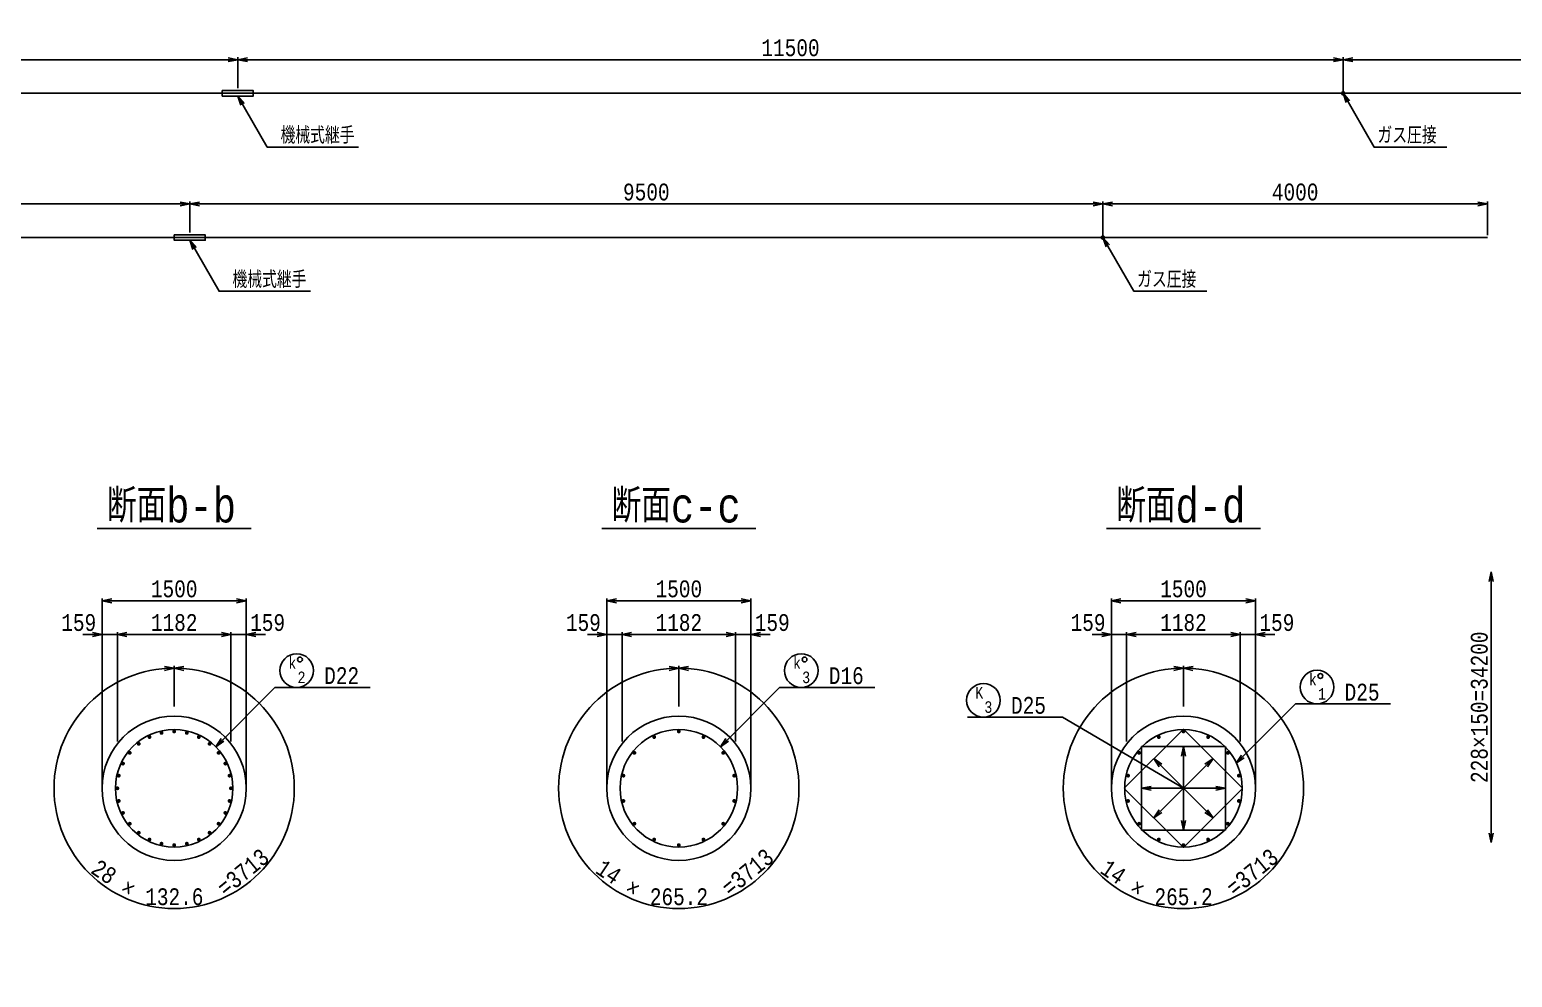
# Model space of a CAD drawing. Extents: x 0 to 42340, y 0 to 30392.
# Drawn here: x 8383 to 23808, y 10348 to 20202 of the extents above; entities that cross this region are included whole.
import ezdxf
from ezdxf.enums import TextEntityAlignment as Align

# ---------------------------------------------------------------- set-up
doc = ezdxf.new("R2010")
doc.units = 0
doc.header["$LTSCALE"] = 300
doc.header["$MEASUREMENT"] = 0
doc.layers.get('0').update_dxf_attribs({"linetype": 'CONTINUOUS'})
doc.layers.get('DEFPOINTS').update_dxf_attribs({"linetype": 'CONTINUOUS'})
for name, color, linetype in [('1002', 1, 'CONTINUOUS'), ('ガス圧接', 4, 'CONTINUOUS'), ('スターラップ', 6, 'CONTINUOUS'), ('主筋', 3, 'CONTINUOUS'), ('引き出し線', 2, 'CONTINUOUS'), ('構造線', 7, 'CONTINUOUS'), ('機械継ぎ手', 4, 'CONTINUOUS'), ('配力筋', 4, 'CONTINUOUS')]:
    doc.layers.add(name, color=color, linetype=linetype)
doc.styles.get("Standard").update_dxf_attribs({"font": 'monotxt.shx', "width": 0.8, "bigfont": 'extfont.shx'})
doc.dimstyles.new('DIMST1_1', dxfattribs={"dimscale": 50, "dimtxt": 4, "dimasz": 2, "dimexe": 0.5, "dimexo": 0.5, "dimgap": 0.09, "dimtad": 0, "dimdec": 0, "dimzin": 0, "dimtxsty": 'STANDARD', "dimblk": 'ARROW_1', "dimblk1": 'ARROW_1', "dimblk2": 'ARROW_1', "dimcen": 1, "dimdle": 3, "dimclrd": 1, "dimclre": 1, "dimclrt": 3, "dimazin": 3, "dimtfac": 1, "dimtdec": 4, "dimtix": 1, "dimtmove": 0, "dimatfit": 3, "dimtvp": 0.7, "dimtolj": 1, "dimtzin": 0})

# ---------------------------------------------------------------- blocks, each defined once
blk = doc.blocks.new('DOT1')
at = {"const_width": 0.5}
blk.add_lwpolyline([(-0.25, 0, 1), (0.25, 0, 1)], format="xyb", close=True, dxfattribs=at)
blk = doc.blocks.new('ARROW_1')
at = {"color": 0}
for p, q in [((0, 0), (-1, 0.2)), ((0, 0), (-1, -0.2)), ((-1, 0), (0, 0))]:
    blk.add_line(p, q, dxfattribs=at)
blk = doc.blocks.new('*D36')
at = {"color": 2, "linetype": 'BYBLOCK'}
for p, q in [((3048, 19565), (3048, 19915)), ((10548, 19593), (10548, 19915)), ((3148, 19890), (10448, 19890))]:
    blk.add_line(p, q, dxfattribs=at)
at = {"layer": 'DEFPOINTS', "color": 0, "linetype": 'BYBLOCK'}
for p in [(10548, 19890), (3048, 19540), (10548, 19568)]:
    blk.add_point(p, dxfattribs=at)
at = {"color": 2, "linetype": 'BYBLOCK', "xscale": 100, "yscale": 100, "zscale": 100, "rotation": 180}
blk.add_blockref('ARROW_1', (3048, 19890), dxfattribs=at)
at = {"color": 2, "linetype": 'BYBLOCK', "xscale": 100, "yscale": 100, "zscale": 100}
blk.add_blockref('ARROW_1', (10548, 19890), dxfattribs=at)
at = {"color": 6, "linetype": 'BYBLOCK', "insert": (6798, 20013), "char_height": 175, "attachment_point": 5}
blk.add_mtext('\\A1;7500', dxfattribs=at)
blk = doc.blocks.new('*D33')
at = {"color": 2, "linetype": 'BYBLOCK'}
for p, q in [((22048, 19565), (22048, 19915)), ((10648, 19890), (21948, 19890))]:
    blk.add_line(p, q, dxfattribs=at)
at = {"layer": 'DEFPOINTS', "color": 0, "linetype": 'BYBLOCK'}
for p in [(22048, 19890), (10548, 19568), (22048, 19540)]:
    blk.add_point(p, dxfattribs=at)
at = {"color": 2, "linetype": 'BYBLOCK', "xscale": 100, "yscale": 100, "zscale": 100, "rotation": 180}
blk.add_blockref('ARROW_1', (10548, 19890), dxfattribs=at)
at = {"color": 2, "linetype": 'BYBLOCK', "xscale": 100, "yscale": 100, "zscale": 100}
blk.add_blockref('ARROW_1', (22048, 19890), dxfattribs=at)
at = {"color": 6, "linetype": 'BYBLOCK', "insert": (16298, 20013), "char_height": 175, "attachment_point": 5}
blk.add_mtext('\\A1;11500', dxfattribs=at)
blk = doc.blocks.new('*D34')
at = {"color": 2, "linetype": 'BYBLOCK'}
for p, q in [((30048, 19593), (30048, 19915)), ((22148, 19890), (29948, 19890))]:
    blk.add_line(p, q, dxfattribs=at)
at = {"layer": 'DEFPOINTS', "color": 0, "linetype": 'BYBLOCK'}
for p in [(30048, 19890), (22048, 19540), (30048, 19568)]:
    blk.add_point(p, dxfattribs=at)
at = {"color": 2, "linetype": 'BYBLOCK', "xscale": 100, "yscale": 100, "zscale": 100, "rotation": 180}
blk.add_blockref('ARROW_1', (22048, 19890), dxfattribs=at)
at = {"color": 2, "linetype": 'BYBLOCK', "xscale": 100, "yscale": 100, "zscale": 100}
blk.add_blockref('ARROW_1', (30048, 19890), dxfattribs=at)
at = {"color": 6, "linetype": 'BYBLOCK', "insert": (26048, 20013), "char_height": 175, "attachment_point": 5}
blk.add_mtext('\\A1;8000', dxfattribs=at)
blk = doc.blocks.new('*D40')
at = {"color": 2, "linetype": 'BYBLOCK'}
for p, q in [((3048, 18065), (3048, 18415)), ((3148, 18390), (9948, 18390)), ((10048, 18093), (10048, 18415))]:
    blk.add_line(p, q, dxfattribs=at)
at = {"layer": 'DEFPOINTS', "color": 0, "linetype": 'BYBLOCK'}
for p in [(10048, 18390), (10048, 18068), (3048, 18040)]:
    blk.add_point(p, dxfattribs=at)
at = {"color": 2, "linetype": 'BYBLOCK', "xscale": 100, "yscale": 100, "zscale": 100, "rotation": 180}
blk.add_blockref('ARROW_1', (3048, 18390), dxfattribs=at)
at = {"color": 2, "linetype": 'BYBLOCK', "xscale": 100, "yscale": 100, "zscale": 100}
blk.add_blockref('ARROW_1', (10048, 18390), dxfattribs=at)
at = {"color": 6, "linetype": 'BYBLOCK', "insert": (6548, 18513), "char_height": 175, "attachment_point": 5}
blk.add_mtext('\\A1;7000', dxfattribs=at)
blk = doc.blocks.new('*D42')
at = {"color": 2, "linetype": 'BYBLOCK'}
for p, q in [((4362, 12338), (4362, 14288)), ((4462, 14263), (5762, 14263)), ((5862, 12338), (5862, 14288))]:
    blk.add_line(p, q, dxfattribs=at)
at = {"layer": 'DEFPOINTS', "color": 0, "linetype": 'BYBLOCK'}
for p in [(5862, 14263), (4362, 12313), (5862, 12313)]:
    blk.add_point(p, dxfattribs=at)
at = {"color": 2, "linetype": 'BYBLOCK', "xscale": 100, "yscale": 100, "zscale": 100, "rotation": 180}
blk.add_blockref('ARROW_1', (4362, 14263), dxfattribs=at)
at = {"color": 2, "linetype": 'BYBLOCK', "xscale": 100, "yscale": 100, "zscale": 100}
blk.add_blockref('ARROW_1', (5862, 14263), dxfattribs=at)
at = {"color": 6, "linetype": 'BYBLOCK', "insert": (5112, 14386), "char_height": 175, "attachment_point": 5}
blk.add_mtext('\\A1;1500', dxfattribs=at)
blk = doc.blocks.new('*D43')
at = {"color": 2, "linetype": 'BYBLOCK'}
for p, q in [((4262, 13913), (4162, 13913)), ((4362, 12338), (4362, 13938)), ((4362, 13913), (4521, 13913)), ((4362, 13913), (4521, 13913)), ((4521, 12800), (4521, 13938)), ((4621, 13913), (4721, 13913))]:
    blk.add_line(p, q, dxfattribs=at)
at = {"layer": 'DEFPOINTS', "color": 0, "linetype": 'BYBLOCK'}
for p in [(4521, 13913), (4521, 12775), (4362, 12313)]:
    blk.add_point(p, dxfattribs=at)
at = {"color": 2, "linetype": 'BYBLOCK', "xscale": 100, "yscale": 100, "zscale": 100}
blk.add_blockref('ARROW_1', (4362, 13913), dxfattribs=at)
at = {"color": 2, "linetype": 'BYBLOCK', "xscale": 100, "yscale": 100, "zscale": 100, "rotation": 180}
blk.add_blockref('ARROW_1', (4521, 13913), dxfattribs=at)
at = {"color": 6, "linetype": 'BYBLOCK', "insert": (4119, 14036), "char_height": 175, "attachment_point": 5}
blk.add_mtext('\\A1;159', dxfattribs=at)
blk = doc.blocks.new('*D45')
at = {"color": 2, "linetype": 'BYBLOCK'}
for p, q in [((5603, 13913), (5503, 13913)), ((5703, 13913), (5862, 13913)), ((5703, 13913), (5862, 13913)), ((5862, 12338), (5862, 13938)), ((5962, 13913), (6062, 13913))]:
    blk.add_line(p, q, dxfattribs=at)
at = {"layer": 'DEFPOINTS', "color": 0, "linetype": 'BYBLOCK'}
for p in [(5862, 13913), (5703, 12775), (5862, 12313)]:
    blk.add_point(p, dxfattribs=at)
at = {"color": 2, "linetype": 'BYBLOCK', "xscale": 100, "yscale": 100, "zscale": 100}
blk.add_blockref('ARROW_1', (5703, 13913), dxfattribs=at)
at = {"color": 2, "linetype": 'BYBLOCK', "xscale": 100, "yscale": 100, "zscale": 100, "rotation": 180}
blk.add_blockref('ARROW_1', (5862, 13913), dxfattribs=at)
at = {"color": 6, "linetype": 'BYBLOCK', "insert": (6084, 14036), "char_height": 175, "attachment_point": 5}
blk.add_mtext('\\A1;159', dxfattribs=at)
blk = doc.blocks.new('*D44')
at = {"color": 2, "linetype": 'BYBLOCK'}
for p, q in [((4621, 13913), (5603, 13913)), ((5703, 12800), (5703, 13938))]:
    blk.add_line(p, q, dxfattribs=at)
at = {"layer": 'DEFPOINTS', "color": 0, "linetype": 'BYBLOCK'}
for p in [(5703, 13913), (4521, 12775), (5703, 12775)]:
    blk.add_point(p, dxfattribs=at)
at = {"color": 2, "linetype": 'BYBLOCK', "xscale": 100, "yscale": 100, "zscale": 100, "rotation": 180}
blk.add_blockref('ARROW_1', (4521, 13913), dxfattribs=at)
at = {"color": 2, "linetype": 'BYBLOCK', "xscale": 100, "yscale": 100, "zscale": 100}
blk.add_blockref('ARROW_1', (5703, 13913), dxfattribs=at)
at = {"color": 6, "linetype": 'BYBLOCK', "insert": (5112, 14036), "char_height": 175, "attachment_point": 5}
blk.add_mtext('\\A1;1182', dxfattribs=at)
blk = doc.blocks.new('*D47')
at = {"color": 2, "linetype": 'BYBLOCK'}
for p, q in [((4362, 12338), (4362, 14288)), ((4462, 14263), (5762, 14263)), ((5862, 12338), (5862, 14288))]:
    blk.add_line(p, q, dxfattribs=at)
at = {"layer": 'DEFPOINTS', "color": 0, "linetype": 'BYBLOCK'}
for p in [(5862, 14263), (4362, 12313), (5862, 12313)]:
    blk.add_point(p, dxfattribs=at)
at = {"color": 2, "linetype": 'BYBLOCK', "xscale": 100, "yscale": 100, "zscale": 100, "rotation": 180}
blk.add_blockref('ARROW_1', (4362, 14263), dxfattribs=at)
at = {"color": 2, "linetype": 'BYBLOCK', "xscale": 100, "yscale": 100, "zscale": 100}
blk.add_blockref('ARROW_1', (5862, 14263), dxfattribs=at)
at = {"color": 6, "linetype": 'BYBLOCK', "insert": (5112, 14386), "char_height": 175, "attachment_point": 5}
blk.add_mtext('\\A1;1500', dxfattribs=at)
blk = doc.blocks.new('*D48')
at = {"color": 2, "linetype": 'BYBLOCK'}
for p, q in [((4262, 13913), (4162, 13913)), ((4362, 12338), (4362, 13938)), ((4362, 13913), (4521, 13913)), ((4362, 13913), (4521, 13913)), ((4521, 12800), (4521, 13938)), ((4621, 13913), (4721, 13913))]:
    blk.add_line(p, q, dxfattribs=at)
at = {"layer": 'DEFPOINTS', "color": 0, "linetype": 'BYBLOCK'}
for p in [(4521, 13913), (4521, 12775), (4362, 12313)]:
    blk.add_point(p, dxfattribs=at)
at = {"color": 2, "linetype": 'BYBLOCK', "xscale": 100, "yscale": 100, "zscale": 100}
blk.add_blockref('ARROW_1', (4362, 13913), dxfattribs=at)
at = {"color": 2, "linetype": 'BYBLOCK', "xscale": 100, "yscale": 100, "zscale": 100, "rotation": 180}
blk.add_blockref('ARROW_1', (4521, 13913), dxfattribs=at)
at = {"color": 6, "linetype": 'BYBLOCK', "insert": (4119, 14036), "char_height": 175, "attachment_point": 5}
blk.add_mtext('\\A1;159', dxfattribs=at)
blk = doc.blocks.new('*D50')
at = {"color": 2, "linetype": 'BYBLOCK'}
for p, q in [((5603, 13913), (5503, 13913)), ((5703, 13913), (5862, 13913)), ((5703, 13913), (5862, 13913)), ((5862, 12338), (5862, 13938)), ((5962, 13913), (6062, 13913))]:
    blk.add_line(p, q, dxfattribs=at)
at = {"layer": 'DEFPOINTS', "color": 0, "linetype": 'BYBLOCK'}
for p in [(5862, 13913), (5703, 12775), (5862, 12313)]:
    blk.add_point(p, dxfattribs=at)
at = {"color": 2, "linetype": 'BYBLOCK', "xscale": 100, "yscale": 100, "zscale": 100}
blk.add_blockref('ARROW_1', (5703, 13913), dxfattribs=at)
at = {"color": 2, "linetype": 'BYBLOCK', "xscale": 100, "yscale": 100, "zscale": 100, "rotation": 180}
blk.add_blockref('ARROW_1', (5862, 13913), dxfattribs=at)
at = {"color": 6, "linetype": 'BYBLOCK', "insert": (6084, 14036), "char_height": 175, "attachment_point": 5}
blk.add_mtext('\\A1;159', dxfattribs=at)
blk = doc.blocks.new('*D49')
at = {"color": 2, "linetype": 'BYBLOCK'}
for p, q in [((4621, 13913), (5603, 13913)), ((5703, 12800), (5703, 13938))]:
    blk.add_line(p, q, dxfattribs=at)
at = {"layer": 'DEFPOINTS', "color": 0, "linetype": 'BYBLOCK'}
for p in [(5703, 13913), (4521, 12775), (5703, 12775)]:
    blk.add_point(p, dxfattribs=at)
at = {"color": 2, "linetype": 'BYBLOCK', "xscale": 100, "yscale": 100, "zscale": 100, "rotation": 180}
blk.add_blockref('ARROW_1', (4521, 13913), dxfattribs=at)
at = {"color": 2, "linetype": 'BYBLOCK', "xscale": 100, "yscale": 100, "zscale": 100}
blk.add_blockref('ARROW_1', (5703, 13913), dxfattribs=at)
at = {"color": 6, "linetype": 'BYBLOCK', "insert": (5112, 14036), "char_height": 175, "attachment_point": 5}
blk.add_mtext('\\A1;1182', dxfattribs=at)
blk = doc.blocks.new('*D52')
at = {"color": 2, "linetype": 'BYBLOCK'}
for p, q in [((4362, 12338), (4362, 14288)), ((4462, 14263), (5762, 14263)), ((5862, 12338), (5862, 14288))]:
    blk.add_line(p, q, dxfattribs=at)
at = {"layer": 'DEFPOINTS', "color": 0, "linetype": 'BYBLOCK'}
for p in [(5862, 14263), (4362, 12313), (5862, 12313)]:
    blk.add_point(p, dxfattribs=at)
at = {"color": 2, "linetype": 'BYBLOCK', "xscale": 100, "yscale": 100, "zscale": 100, "rotation": 180}
blk.add_blockref('ARROW_1', (4362, 14263), dxfattribs=at)
at = {"color": 2, "linetype": 'BYBLOCK', "xscale": 100, "yscale": 100, "zscale": 100}
blk.add_blockref('ARROW_1', (5862, 14263), dxfattribs=at)
at = {"color": 6, "linetype": 'BYBLOCK', "insert": (5112, 14386), "char_height": 175, "attachment_point": 5}
blk.add_mtext('\\A1;1500', dxfattribs=at)
blk = doc.blocks.new('*D53')
at = {"color": 2, "linetype": 'BYBLOCK'}
for p, q in [((4262, 13913), (4162, 13913)), ((4362, 12338), (4362, 13938)), ((4362, 13913), (4521, 13913)), ((4362, 13913), (4521, 13913)), ((4521, 12800), (4521, 13938)), ((4621, 13913), (4721, 13913))]:
    blk.add_line(p, q, dxfattribs=at)
at = {"layer": 'DEFPOINTS', "color": 0, "linetype": 'BYBLOCK'}
for p in [(4521, 13913), (4521, 12775), (4362, 12313)]:
    blk.add_point(p, dxfattribs=at)
at = {"color": 2, "linetype": 'BYBLOCK', "xscale": 100, "yscale": 100, "zscale": 100}
blk.add_blockref('ARROW_1', (4362, 13913), dxfattribs=at)
at = {"color": 2, "linetype": 'BYBLOCK', "xscale": 100, "yscale": 100, "zscale": 100, "rotation": 180}
blk.add_blockref('ARROW_1', (4521, 13913), dxfattribs=at)
at = {"color": 6, "linetype": 'BYBLOCK', "insert": (4119, 14036), "char_height": 175, "attachment_point": 5}
blk.add_mtext('\\A1;159', dxfattribs=at)
blk = doc.blocks.new('*D55')
at = {"color": 2, "linetype": 'BYBLOCK'}
for p, q in [((5603, 13913), (5503, 13913)), ((5703, 13913), (5862, 13913)), ((5703, 13913), (5862, 13913)), ((5862, 12338), (5862, 13938)), ((5962, 13913), (6062, 13913))]:
    blk.add_line(p, q, dxfattribs=at)
at = {"layer": 'DEFPOINTS', "color": 0, "linetype": 'BYBLOCK'}
for p in [(5862, 13913), (5703, 12775), (5862, 12313)]:
    blk.add_point(p, dxfattribs=at)
at = {"color": 2, "linetype": 'BYBLOCK', "xscale": 100, "yscale": 100, "zscale": 100}
blk.add_blockref('ARROW_1', (5703, 13913), dxfattribs=at)
at = {"color": 2, "linetype": 'BYBLOCK', "xscale": 100, "yscale": 100, "zscale": 100, "rotation": 180}
blk.add_blockref('ARROW_1', (5862, 13913), dxfattribs=at)
at = {"color": 6, "linetype": 'BYBLOCK', "insert": (6084, 14036), "char_height": 175, "attachment_point": 5}
blk.add_mtext('\\A1;159', dxfattribs=at)
blk = doc.blocks.new('*D54')
at = {"color": 2, "linetype": 'BYBLOCK'}
for p, q in [((4621, 13913), (5603, 13913)), ((5703, 12800), (5703, 13938))]:
    blk.add_line(p, q, dxfattribs=at)
at = {"layer": 'DEFPOINTS', "color": 0, "linetype": 'BYBLOCK'}
for p in [(5703, 13913), (4521, 12775), (5703, 12775)]:
    blk.add_point(p, dxfattribs=at)
at = {"color": 2, "linetype": 'BYBLOCK', "xscale": 100, "yscale": 100, "zscale": 100, "rotation": 180}
blk.add_blockref('ARROW_1', (4521, 13913), dxfattribs=at)
at = {"color": 2, "linetype": 'BYBLOCK', "xscale": 100, "yscale": 100, "zscale": 100}
blk.add_blockref('ARROW_1', (5703, 13913), dxfattribs=at)
at = {"color": 6, "linetype": 'BYBLOCK', "insert": (5112, 14036), "char_height": 175, "attachment_point": 5}
blk.add_mtext('\\A1;1182', dxfattribs=at)
blk = doc.blocks.new('*D60')
at = {"color": 2, "linetype": 'BYBLOCK'}
for p, q in [((24940, 10244), (24940, 12859)), ((30878, 8340), (30878, 7415)), ((29007, 7440), (30778, 7440))]:
    blk.add_line(p, q, dxfattribs=at)
at = {"layer": 'DEFPOINTS', "color": 0, "linetype": 'BYBLOCK'}
for p in [(24940, 12959), (24940, 12959), (24940, 10144), (28907, 8716), (30878, 8365), (30878, 7440)]:
    blk.add_point(p, dxfattribs=at)
at = {"color": 2, "linetype": 'BYBLOCK', "xscale": 100, "yscale": 100, "zscale": 100}
for p, rotation in [((24940, 12959), 90), ((24940, 10144), 270), ((28907, 7440), 180)]:
    blk.add_blockref('ARROW_1', p, dxfattribs=dict(at, rotation=rotation))
blk.add_blockref('ARROW_1', (30878, 7440), dxfattribs=at)
at = {"color": 6, "linetype": 'BYBLOCK', "insert": (24817, 11552), "char_height": 175, "attachment_point": 5, "rotation": 90}
blk.add_mtext('\\A1;228×150=34200', dxfattribs=at)
at = {"color": 6, "linetype": 'BYBLOCK', "insert": (29892, 7563), "char_height": 175, "attachment_point": 5}
blk.add_mtext('\\A1;1182', dxfattribs=at)
blk = doc.blocks.new('*D67')
at = {"color": 2, "linetype": 'BYBLOCK'}
for p, q in [((28802, 13439), (26267, 13439)), ((26292, 12205), (26292, 13339)), ((24861, 6860), (24761, 6860)), ((24961, 6402), (24961, 6885)), ((24961, 6860), (25061, 6860)), ((25061, 5402), (25061, 6885)), ((25161, 6860), (25261, 6860))]:
    blk.add_line(p, q, dxfattribs=at)
at = {"layer": 'DEFPOINTS', "color": 0, "linetype": 'BYBLOCK'}
for p in [(26292, 13439), (28827, 13439), (28827, 12105), (25061, 6860), (24961, 6377), (25061, 5377)]:
    blk.add_point(p, dxfattribs=at)
at = {"color": 2, "linetype": 'BYBLOCK', "xscale": 100, "yscale": 100, "zscale": 100}
for p, rotation in [((26292, 13439), 90), ((26292, 12105), 270), ((25061, 6860), 180)]:
    blk.add_blockref('ARROW_1', p, dxfattribs=dict(at, rotation=rotation))
blk.add_blockref('ARROW_1', (24961, 6860), dxfattribs=at)
at = {"color": 6, "linetype": 'BYBLOCK', "insert": (26169, 12772), "char_height": 175, "attachment_point": 5, "rotation": 90}
blk.add_mtext('\\A1;4 x 200 ', dxfattribs=at)
at = {"color": 6, "linetype": 'BYBLOCK', "insert": (25011, 6982), "char_height": 175, "attachment_point": 5}
blk.add_mtext('\\A1;12', dxfattribs=at)
blk = doc.blocks.new('*D79')
at = {"color": 2, "linetype": 'BYBLOCK'}
for p, q in [((10148, 18390), (19448, 18390)), ((19548, 18065), (19548, 18415)), ((26375, 4718), (26375, 3723)), ((24375, 3748), (26275, 3748))]:
    blk.add_line(p, q, dxfattribs=at)
at = {"layer": 'DEFPOINTS', "color": 0, "linetype": 'BYBLOCK'}
for p in [(10048, 18390), (19548, 18390), (19548, 18040), (24275, 4743), (26375, 4743), (26375, 3748)]:
    blk.add_point(p, dxfattribs=at)
at = {"color": 2, "linetype": 'BYBLOCK', "xscale": 100, "yscale": 100, "zscale": 100, "rotation": 180}
for p in [(10048, 18390), (24275, 3748)]:
    blk.add_blockref('ARROW_1', p, dxfattribs=at)
at = {"color": 2, "linetype": 'BYBLOCK', "xscale": 100, "yscale": 100, "zscale": 100}
for p in [(19548, 18390), (26375, 3748)]:
    blk.add_blockref('ARROW_1', p, dxfattribs=at)
at = {"color": 6, "linetype": 'BYBLOCK', "char_height": 175, "attachment_point": 5}
for s, insert in [('\\A1;9500', (14798, 18513)), ('\\A1;L', (25325, 3870))]:
    blk.add_mtext(s, dxfattribs=dict(at, insert=insert))
blk = doc.blocks.new('*D80')
at = {"color": 2, "linetype": 'BYBLOCK'}
for p, q in [((19648, 18390), (23448, 18390)), ((23548, 18065), (23548, 18415)), ((26575, 4793), (26575, 3723)), ((26275, 3748), (26175, 3748)), ((26375, 3748), (26575, 3748)), ((26675, 3748), (26775, 3748))]:
    blk.add_line(p, q, dxfattribs=at)
at = {"layer": 'DEFPOINTS', "color": 0, "linetype": 'BYBLOCK'}
for p in [(23548, 18390), (19548, 18040), (23548, 18040), (26575, 4818), (26375, 4743), (26575, 3748)]:
    blk.add_point(p, dxfattribs=at)
at = {"color": 2, "linetype": 'BYBLOCK', "xscale": 100, "yscale": 100, "zscale": 100, "rotation": 180}
for p in [(19548, 18390), (26575, 3748)]:
    blk.add_blockref('ARROW_1', p, dxfattribs=at)
at = {"color": 2, "linetype": 'BYBLOCK', "xscale": 100, "yscale": 100, "zscale": 100}
for p in [(23548, 18390), (26375, 3748)]:
    blk.add_blockref('ARROW_1', p, dxfattribs=at)
at = {"color": 6, "linetype": 'BYBLOCK', "char_height": 175, "attachment_point": 5}
for s, insert in [('\\A1;4000', (21548, 18513)), ('\\A1;20', (26475, 3870))]:
    blk.add_mtext(s, dxfattribs=dict(at, insert=insert))
blk = doc.blocks.new('*D91')
at = {"color": 2, "linetype": 'BYBLOCK'}
for p, q in [((9558, 24175), (9558, 21675)), ((5158, 21700), (9458, 21700)), ((33983, 10719), (33983, 10369)), ((33833, 10394), (33883, 10394))]:
    blk.add_line(p, q, dxfattribs=at)
at = {"layer": 'DEFPOINTS', "color": 0, "linetype": 'BYBLOCK'}
for p in [(9558, 24200), (5058, 21700), (9558, 21700), (33733, 10744), (33983, 10744), (33983, 10394)]:
    blk.add_point(p, dxfattribs=at)
at = {"color": 2, "linetype": 'BYBLOCK', "xscale": 100, "yscale": 100, "zscale": 100, "rotation": 180}
for p in [(5058, 21700), (33733, 10394)]:
    blk.add_blockref('ARROW_1', p, dxfattribs=at)
at = {"color": 2, "linetype": 'BYBLOCK', "xscale": 100, "yscale": 100, "zscale": 100}
for p in [(9558, 21700), (33983, 10394)]:
    blk.add_blockref('ARROW_1', p, dxfattribs=at)
at = {"color": 6, "linetype": 'BYBLOCK', "char_height": 175, "attachment_point": 5}
for s, insert in [('\\A1;4500', (7308, 21822)), ('\\A1;50', (33858, 10517))]:
    blk.add_mtext(s, dxfattribs=dict(at, insert=insert))
blk = doc.blocks.new('*D92')
at = {"color": 2, "linetype": 'BYBLOCK'}
for p, q in [((33558, 24175), (33558, 21675)), ((9658, 21700), (33458, 21700)), ((33233, 11044), (32158, 11044)), ((32183, 10844), (32183, 10944)), ((32508, 10744), (32158, 10744))]:
    blk.add_line(p, q, dxfattribs=at)
at = {"layer": 'DEFPOINTS', "color": 0, "linetype": 'BYBLOCK'}
for p in [(9558, 24200), (33558, 24200), (33558, 21700), (32183, 11044), (33258, 11044), (32533, 10744)]:
    blk.add_point(p, dxfattribs=at)
at = {"color": 2, "linetype": 'BYBLOCK', "xscale": 100, "yscale": 100, "zscale": 100}
for p, rotation in [((9558, 21700), 180), ((32183, 11044), 90), ((32183, 10744), 270)]:
    blk.add_blockref('ARROW_1', p, dxfattribs=dict(at, rotation=rotation))
blk.add_blockref('ARROW_1', (33558, 21700), dxfattribs=at)
at = {"color": 6, "linetype": 'BYBLOCK', "insert": (21558, 21822), "char_height": 175, "attachment_point": 5}
blk.add_mtext('\\A1;4 x 6000 = 24 000', dxfattribs=at)
at = {"color": 6, "linetype": 'BYBLOCK', "insert": (32061, 10894), "char_height": 175, "attachment_point": 5, "rotation": 90}
blk.add_mtext('\\A1;60', dxfattribs=at)

msp = doc.modelspace()

# ---------------------------------------------------------------- linework, layer by layer
at = {"color": 4, "linetype": 'CONTINUOUS'}
for p, q in [((10686.1, 15013.5), (9086.1, 15013.5)), ((15936.1, 15013.5), (14336.1, 15013.5)), ((21186.1, 15013.5), (19586.1, 15013.5))]:
    msp.add_line(p, q, dxfattribs=at)
at = {"layer": '1002', "color": 2}
for p, q in [((9886.1, 13163.5), (9886.1, 13588.5)), ((15136.1, 13163.5), (15136.1, 13588.5)), ((20386.1, 13163.5), (20386.1, 13588.5))]:
    msp.add_line(p, q, dxfattribs=at)
for centre in [(9886.1, 12313.5), (15136.1, 12313.5), (20386.1, 12313.5)]:
    msp.add_circle(centre, 1250, dxfattribs=at)
at = {"layer": 'DEFPOINTS', "color": 0, "linetype": 'BYBLOCK'}
msp.add_point((19761.1, 11230.9), dxfattribs=at)
at = {"layer": 'スターラップ', "color": 6}
for centre in [(9886.1, 12313.5), (15136.1, 12313.5), (20386.1, 12313.5)]:
    msp.add_circle(centre, 611.4, dxfattribs=at)
at = {"layer": '主筋', "color": 3, "linetype": 'CONTINUOUS'}
for p, q in [((3047.7, 19540.3), (38857.7, 19540.3)), ((3047.7, 18040.3), (23547.7, 18040.3))]:
    msp.add_line(p, q, dxfattribs=at)
at = {"layer": '引き出し線', "color": 2, "linetype": 'CONTINUOUS'}
for p, q in [((10935, 13362.4), (10318.4, 12745.8)), ((11923.8, 13362.4), (10935, 13362.4)), ((16185, 13362.4), (15568.4, 12745.8)), ((17173.8, 13362.4), (16185, 13362.4)), ((21550.9, 13190.9), (20934.3, 12574.3)), ((22539.7, 13190.9), (21550.9, 13190.9)), ((19129.3, 13053.2), (18140.5, 13053.2)), ((20386.1, 12313.5), (19129.3, 13053.2)), ((20386.1, 11877.7), (20386.1, 12749.2)), ((20694.2, 12005.3), (20078, 12621.6)), ((20078, 12005.3), (20694.2, 12621.6)), ((19950.3, 12313.5), (20821.9, 12313.5))]:
    msp.add_line(p, q, dxfattribs=at)
for points in [[(10547.7, 19512.3), (10853.9, 18981.9), (11805.4, 18981.9)], [(22047.7, 19540.3), (22370.1, 18981.9), (23127.8, 18981.9)], [(10047.7, 18012.3), (10353.9, 17481.9), (11305.4, 17481.9)], [(19547.7, 18040.3), (19870.1, 17481.9), (20627.8, 17481.9)]]:
    msp.add_lwpolyline(points, dxfattribs=at)
for centre in [(11160.1, 13537.4), (16410.1, 13537.4), (21776, 13365.9), (18305.3, 13228.2)]:
    msp.add_circle(centre, 175, dxfattribs=at)
at = {"layer": '引き出し線', "color": 6, "linetype": 'CONTINUOUS'}
for centre in [(11194.6, 13652.7), (16444.6, 13652.7), (21810.5, 13481.2)]:
    msp.add_circle(centre, 25, dxfattribs=at)
at = {"layer": '構造線', "color": 7, "linetype": 'CONTINUOUS'}
for centre in [(9886.1, 12313.5), (15136.1, 12313.5), (20386.1, 12313.5)]:
    msp.add_circle(centre, 750, dxfattribs=at)
at = {"layer": '機械継ぎ手', "color": 7}
for points in [[(10386.2, 19568.3), (10386.2, 19512.3), (10709.2, 19512.3), (10709.2, 19568.3), (10386.2, 19568.3)], [(9886.2, 18068.3), (9886.2, 18012.3), (10209.2, 18012.3), (10209.2, 18068.3), (9886.2, 18068.3)]]:
    msp.add_lwpolyline(points, dxfattribs=at)
at = {"layer": '配力筋', "color": 4}
for p, q in [((19770.4, 12314), (20385.6, 12929.2)), ((21001.8, 12314), (20386.6, 12929.2)), ((19950.3, 11878.5), (19950.3, 12748.5)), ((19951.1, 12749.2), (20821.1, 12749.2)), ((20821.9, 11878.5), (20821.9, 12748.5)), ((19770.4, 12312.9), (20385.6, 11697.8)), ((21001.8, 12312.9), (20386.6, 11697.8)), ((19951.1, 11877.7), (20821.1, 11877.7))]:
    msp.add_line(p, q, dxfattribs=at)

# ---------------------------------------------------------------- block references
at = {"layer": '1002', "color": 2, "xscale": 100, "yscale": 100, "zscale": 100}
for p, rotation in [((9886.1, 13563.5), 2.292442775955877), ((9886.1, 13563.5), 177.7075572240441), ((15136.1, 13563.5), 2.292442775955877), ((15136.1, 13563.5), 177.7075572240441), ((20386.1, 13563.5), 2.292442775955877), ((20386.1, 13563.5), 177.7075572240441)]:
    msp.add_blockref('ARROW_1', p, dxfattribs=dict(at, rotation=rotation))
at = {"layer": 'ガス圧接', "color": 7, "xscale": 48, "yscale": 48, "zscale": 48, "rotation": 205.7142857142857}
for p in [(22047.7, 19540.3), (19547.7, 18040.3)]:
    msp.add_blockref('DOT1', p, dxfattribs=at)
at = {"layer": '主筋', "color": 3, "xscale": 40, "yscale": 40, "zscale": 40}
for p, rotation in [((9517.6, 12775.5), 218.5714285714285), ((9629.7, 12845.9), 205.7142857142857), ((9754.6, 12889.7), 192.8571428571429), ((9886.1, 12904.5), 180), ((10017.6, 12889.7), 167.1428571428571), ((10142.5, 12845.9), 154.2857142857143), ((10254.6, 12775.5), 141.4285714285714), ((14879.7, 12845.9), 205.7142857142857), ((15136.1, 12904.5), 180), ((15392.5, 12845.9), 154.2857142857143), ((20129.7, 12845.9), 205.7142857142857), ((20386.1, 12904.5), 180), ((20642.5, 12845.9), 154.2857142857143), ((9424, 12682), 231.4285714285714), ((10348.2, 12682), 128.5714285714286), ((14674, 12682), 231.4285714285714), ((15598.2, 12682), 128.5714285714286), ((19924, 12682), 231.4285714285714), ((20848.2, 12682), 128.5714285714286), ((9353.6, 12569.9), 244.2857142857143), ((10418.6, 12569.9), 115.7142857142857), ((9309.9, 12445), 257.1428571428571), ((10462.3, 12445), 102.8571428571429), ((14559.9, 12445), 257.1428571428571), ((15712.3, 12445), 102.8571428571429), ((19809.9, 12445), 257.1428571428571), ((20962.3, 12445), 102.8571428571429), ((9295.1, 12313.5), 270), ((9309.9, 12182), 282.8571428571428), ((10462.3, 12182), 77.14285714285715), ((10477.1, 12313.5), 90), ((14559.9, 12182), 282.8571428571428), ((15712.3, 12182), 77.14285714285715), ((19809.9, 12182), 282.8571428571428), ((20962.3, 12182), 77.14285714285715), ((9353.6, 12057), 295.7142857142857), ((10418.6, 12057), 64.28571428571428), ((9424, 11945), 308.5714285714286), ((9517.6, 11851.4), 321.4285714285714), ((10254.6, 11851.4), 38.57142857142858), ((10348.2, 11945), 51.42857142857143), ((14674, 11945), 308.5714285714286), ((15598.2, 11945), 51.42857142857143), ((19924, 11945), 308.5714285714286), ((20848.2, 11945), 51.42857142857143), ((9629.7, 11781), 334.2857142857143), ((9754.6, 11737.3), 347.1428571428572), ((10017.6, 11737.3), 12.85714285714286), ((10142.5, 11781), 25.71428571428572), ((14879.7, 11781), 334.2857142857143), ((15392.5, 11781), 25.71428571428572), ((20129.7, 11781), 334.2857142857143), ((20642.5, 11781), 25.71428571428572)]:
    msp.add_blockref('DOT1', p, dxfattribs=dict(at, rotation=rotation))
for p in [(9886.1, 11722.5), (15136.1, 11722.5), (20386.1, 11722.5)]:
    msp.add_blockref('DOT1', p, dxfattribs=at)
at = {"layer": '引き出し線', "color": 2, "linetype": 'CONTINUOUS', "yscale": 100, "zscale": 100}
for p, xscale, rotation in [((10547.7, 19512.3), 100, 120.0000000000007), ((22047.7, 19540.3), 100, 120.0000000000021), ((19547.7, 18040.3), 100, 120.0000000000021), ((10047.7, 18012.3), 100, 120.0000000000007), ((10318.4, 12745.8), 100, 225.0000000000001), ((15568.4, 12745.8), 100, 225.0000000000001), ((20386.1, 12749.2), 100, 90), ((20934.3, 12574.3), 100, 225.0000000000001), ((20078, 12621.6), 100, 135.0000000000002), ((20694.2, 12621.6), 100, 44.99999999999984), ((19950.3, 12313.5), 100, 179.9999999999997), ((20821.9, 12313.5), 100, 359.9999999999997), ((20078, 12005.3), -100, 44.99999999999984), ((20694.2, 12005.3), -100, 135.0000000000002), ((20386.1, 11877.7), -100, 90)]:
    msp.add_blockref('ARROW_1', p, dxfattribs=dict(at, xscale=xscale, rotation=rotation))

# ---------------------------------------------------------------- texts
at = {"color": 4, "width": 0.8}
for s, p in [('断面b-b', (9187.3, 15077.8)), ('断面c-c', (14437.3, 15077.8)), ('断面d-d', (19687.3, 15077.8))]:
    msp.add_text(s, height=350, dxfattribs=at).set_placement(p)
at = {"layer": '1002', "color": 6, "width": 0.8}
for s, rotation, p in [('=3713', 39.30316, (10655.7, 11373.3)), ('=3713', 39.30316, (15905.7, 11373.3)), ('=3713', 39.30316, (21155.7, 11373.3)), ('28 ×', 326.11476, (9208.7, 11304.8)), ('14 ×', 326.11476, (14458.7, 11304.8)), ('14 ×', 326.11476, (19708.7, 11304.8)), ('132.6', 0.07828, (9887.8, 11098.5)), ('265.2', 0.07828, (15137.8, 11098.5)), ('265.2', 0.07828, (20387.8, 11098.5))]:
    msp.add_text(s, height=175, rotation=rotation, dxfattribs=at).set_placement(p, align=Align.CENTER)
at = {"layer": '引き出し線', "color": 6, "linetype": 'CONTINUOUS', "width": 0.8}
for s, height, p in [('機械式継手', 175, (11762.7, 19016.5)), ('ガス圧接', 175, (23020.5, 19016.5)), ('機械式継手', 175, (11262.7, 17516.5)), ('ガス圧接', 175, (20520.5, 17516.5)), ('2', 120, (11252.6, 13407.2)), ('3', 120, (16502.6, 13407.2)), ('1', 120, (21868.5, 13235.8)), ('3', 120, (18397.9, 13098))]:
    msp.add_text(s, height=height, dxfattribs=at).set_placement(p, align=Align.RIGHT)
for s, p in [('k', (11074.4, 13555.8)), ('k', (16324.4, 13555.8)), ('k', (21690.3, 13384.3)), ('K', (18219.7, 13246.6))]:
    msp.add_text(s, height=120, dxfattribs=at).set_placement(p)
for s, p in [('D22', (11446.8, 13397.4)), ('D16', (16696.8, 13397.4)), ('D25', (18592.1, 13088.2)), ('D25', (22062.8, 13225.9))]:
    msp.add_text(s, height=175, rotation=359.99966, dxfattribs=at).set_placement(p)

# ---------------------------------------------------------------- dimensions: what is measured, and where the dimension line sits
at = {"layer": '1002', "color": 3}
for base, p1, p2, text, picture, middle, set_off in [((34893.2, 15511.6), (32793.2, 16506.6), (34893.2, 16506.6), 'L', '*D79', (33843.2, 15634.1), (8518.4, 11764)), ((37365.9, 10394.1), (37115.9, 10744.1), (37365.9, 10744.1), '50', '*D91', (37240.9, 10516.6), (3382.7, 0)), ((29525.3, 9044.3), (27554.9, 10319.8), (29525.3, 9968.8), '1182', '*D60', (28540.1, 9166.8), (-1352.2, 1604.1))]:
    dim = msp.add_linear_dim(base=base, p1=p1, p2=p2, text=text, dimstyle='DIMST1_1', override={"dimtxt": 3.5, "dimsah": 1, "dimse1": 1, "dimclrd": 2, "dimclre": 2, "dimclrt": 6}, dxfattribs=at)
    dim.commit()
    dim.dimension.update_dxf_attribs({"geometry": picture, "text_midpoint": middle, "insert": set_off})
for base, p1, p2, override, picture, middle in [((9557.7, 21700), (5057.7, 21700), (9557.7, 24200), {"dimtxt": 3.5, "dimsah": 1, "dimclrd": 2, "dimclre": 2, "dimclrt": 6}, '*D91', (7307.7, 21822.5)), ((33557.7, 21700), (9557.7, 24200), (33557.7, 24200), {"dimtxt": 3.5, "dimsah": 1, "dimse1": 1, "dimclrd": 2, "dimclre": 2, "dimclrt": 6}, '*D92', (21557.7, 21822.5)), ((10547.7, 19890.3), (3047.7, 19540.3), (10547.7, 19568.3), {"dimtxt": 3.5, "dimsah": 1, "dimclrd": 2, "dimclre": 2, "dimclrt": 6}, '*D36', (6797.7, 20012.8)), ((22047.7, 19890.3), (10547.7, 19568.3), (22047.7, 19540.3), {"dimtxt": 3.5, "dimsah": 1, "dimse1": 1, "dimclrd": 2, "dimclre": 2, "dimclrt": 6}, '*D33', (16297.7, 20012.8)), ((30047.7, 19890.3), (22047.7, 19540.3), (30047.7, 19568.3), {"dimtxt": 3.5, "dimsah": 1, "dimse1": 1, "dimclrd": 2, "dimclre": 2, "dimclrt": 6}, '*D34', (26047.7, 20012.8)), ((10047.7, 18390.3), (3047.7, 18040.3), (10047.7, 18068.3), {"dimtxt": 3.5, "dimsah": 1, "dimclrd": 2, "dimclre": 2, "dimclrt": 6}, '*D40', (6547.7, 18512.8)), ((19547.7, 18390.3), (10047.7, 18390.3), (19547.7, 18040.3), {"dimtxt": 3.5, "dimsah": 1, "dimclrd": 2, "dimclre": 2, "dimclrt": 6}, '*D79', (14797.7, 18512.8)), ((23547.7, 18390.3), (19547.7, 18040.3), (23547.7, 18040.3), {"dimtxt": 3.5, "dimsah": 1, "dimse1": 1, "dimclrd": 2, "dimclre": 2, "dimclrt": 6}, '*D80', (21547.7, 18512.8))]:
    dim = msp.add_linear_dim(base=base, p1=p1, p2=p2, dimstyle='DIMST1_1', override=override, dxfattribs=at)
    dim.commit()
    dim.dimension.update_dxf_attribs({"geometry": picture, "text_midpoint": middle})
for base, p1, p2, text, override, picture, middle, set_off in [((35565.9, 11044.1), (35915.9, 10744.1), (36640.9, 11044.1), '60', {"dimtxt": 3.5, "dimsah": 1, "dimclrd": 2, "dimclre": 2, "dimclrt": 6}, '*D92', (35443.4, 10894.1), (3382.7, 0)), ((24939.6, 15043.2), (27474.9, 13709.6), (27474.9, 15043.2), '800', {"dimtxt": 3.5, "dimsah": 1, "dimse1": 1, "dimclrd": 2, "dimclre": 2, "dimclrt": 6}, '*D67', (24817.1, 14376.4), (-1352.2, 1604.1))]:
    dim = msp.add_linear_dim(base=base, p1=p1, p2=p2, angle=90, text=text, dimstyle='DIMST1_1', override=override, dxfattribs=at)
    dim.commit()
    dim.dimension.update_dxf_attribs({"geometry": picture, "text_midpoint": middle, "insert": set_off})
for base, p1, p2, override, picture, middle, set_off in [((10636.1, 14263.5), (9136.1, 12313.5), (10636.1, 12313.5), {"dimtxt": 3.5, "dimsah": 1, "dimclrd": 2, "dimclre": 2, "dimclrt": 6}, '*D42', (9886.1, 14386), (4774.3, 0)), ((15886.1, 14263.5), (14386.1, 12313.5), (15886.1, 12313.5), {"dimtxt": 3.5, "dimsah": 1, "dimclrd": 2, "dimclre": 2, "dimclrt": 6}, '*D47', (15136.1, 14386), (10024.3, 0)), ((21136.1, 14263.5), (19636.1, 12313.5), (21136.1, 12313.5), {"dimtxt": 3.5, "dimsah": 1, "dimclrd": 2, "dimclre": 2, "dimclrt": 6}, '*D52', (20386.1, 14386), (15274.3, 0)), ((10477.1, 13913.5), (9295.1, 12775.2), (10477.1, 12775.2), {"dimtxt": 3.5, "dimsah": 1, "dimse1": 1, "dimclrd": 2, "dimclre": 2, "dimclrt": 6}, '*D44', (9886.1, 14036), (4774.3, 0)), ((15727.1, 13913.5), (14545.1, 12775.2), (15727.1, 12775.2), {"dimtxt": 3.5, "dimsah": 1, "dimse1": 1, "dimclrd": 2, "dimclre": 2, "dimclrt": 6}, '*D49', (15136.1, 14036), (10024.3, 0)), ((20977.1, 13913.5), (19795.1, 12775.2), (20977.1, 12775.2), {"dimtxt": 3.5, "dimsah": 1, "dimse1": 1, "dimclrd": 2, "dimclre": 2, "dimclrt": 6}, '*D54', (20386.1, 14036), (15274.3, 0))]:
    dim = msp.add_linear_dim(base=base, p1=p1, p2=p2, dimstyle='DIMST1_1', override=override, dxfattribs=at)
    dim.commit()
    dim.dimension.update_dxf_attribs({"geometry": picture, "text_midpoint": middle, "insert": set_off})
for base, p1, p2, override, picture, middle, set_off in [((9295.1, 13913.5), (9136.1, 12313.5), (9295.1, 12775.2), {"dimtxt": 3.5, "dimsah": 1, "dimclrd": 2, "dimclre": 2, "dimclrt": 6}, '*D43', (8893.5, 14036), (4774.3, 0)), ((10636.1, 13913.5), (10477.1, 12775.2), (10636.1, 12313.5), {"dimtxt": 3.5, "dimsah": 1, "dimse1": 1, "dimclrd": 2, "dimclre": 2, "dimclrt": 6}, '*D45', (10858.5, 14036), (4774.3, 0)), ((14545.1, 13913.5), (14386.1, 12313.5), (14545.1, 12775.2), {"dimtxt": 3.5, "dimsah": 1, "dimclrd": 2, "dimclre": 2, "dimclrt": 6}, '*D48', (14143.5, 14036), (10024.3, 0)), ((15886.1, 13913.5), (15727.1, 12775.2), (15886.1, 12313.5), {"dimtxt": 3.5, "dimsah": 1, "dimse1": 1, "dimclrd": 2, "dimclre": 2, "dimclrt": 6}, '*D50', (16108.5, 14036), (10024.3, 0)), ((19795.1, 13913.5), (19636.1, 12313.5), (19795.1, 12775.2), {"dimtxt": 3.5, "dimsah": 1, "dimclrd": 2, "dimclre": 2, "dimclrt": 6}, '*D53', (19393.5, 14036), (15274.3, 0)), ((21136.1, 13913.5), (20977.1, 12775.2), (21136.1, 12313.5), {"dimtxt": 3.5, "dimsah": 1, "dimse1": 1, "dimclrd": 2, "dimclre": 2, "dimclrt": 6}, '*D55', (21358.5, 14036), (15274.3, 0))]:
    dim = msp.add_linear_dim(base=base, p1=p1, p2=p2, dimstyle='DIMST1_1', override=override, dxfattribs=at)
    dim.commit()
    dim.dimension.update_dxf_attribs({"geometry": picture, "text_midpoint": middle, "dimtype": 160, "insert": set_off})

doc.saveas('drawing.dxf')
